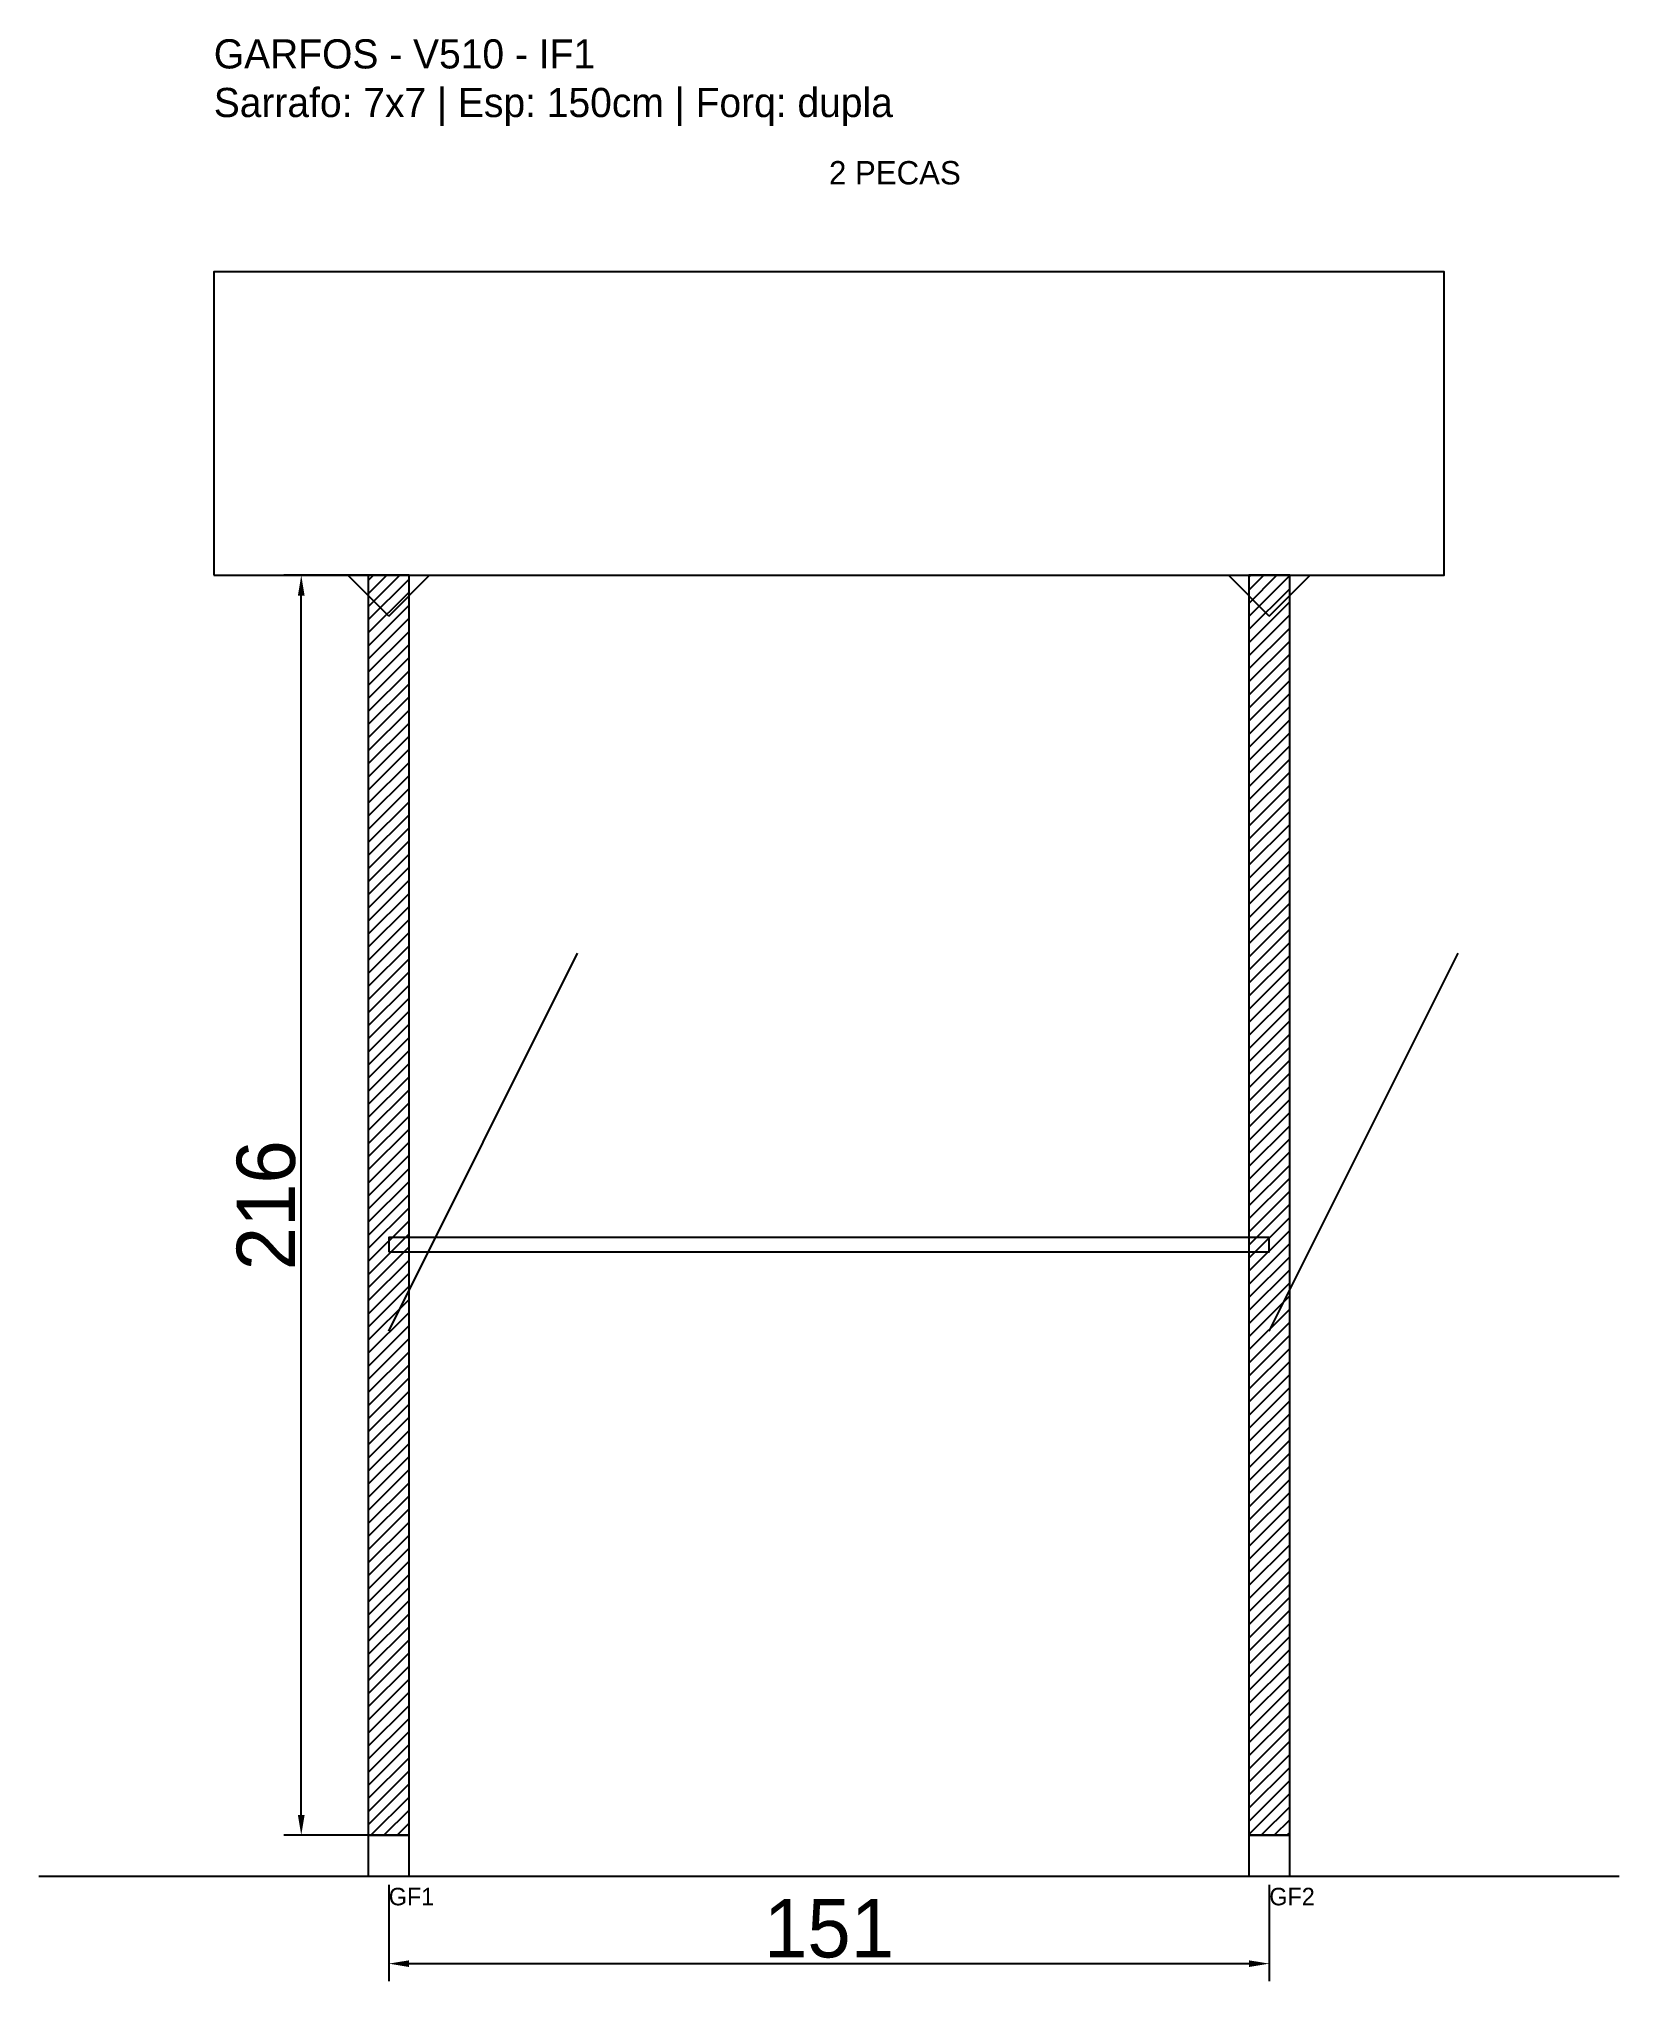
# Model space of a CAD drawing. Header units: metres. Extents: x -30 to 241, y -25 to 308.
import ezdxf

# ---------------------------------------------------------------- set-up
doc = ezdxf.new("R2010")
doc.units = ezdxf.units.M
for name, color, linetype in [('BARRA_ANCORAGEM', 1, 'Continuous'), ('COTA', 241, 'Continuous'), ('GARFOS OK', 3, 'Continuous'), ('NOME DA VIGA', 6, 'Continuous'), ('SARR_7x7', 40, 'Continuous'), ('TIRAS REESCORAMENTO', 252, 'Continuous'), ('VIGAS', 3, 'Continuous')]:
    doc.layers.add(name, color=color, linetype=linetype)
doc.dimstyles.new('EZ DXF', dxfattribs={"dimtxt": 10, "dimasz": 3.5, "dimexe": 3, "dimexo": 1.5, "dimgap": 1, "dimtad": 1, "dimdec": 1, "dimdsep": 46, "dimcen": 2.5, "dimazin": 3, "dimtfac": 1, "dimtmove": 0, "dimatfit": 3})

msp = doc.modelspace()

# ---------------------------------------------------------------- hatches: boundary and pattern name
at = {"layer": 'COTA'}
h = msp.add_hatch(dxfattribs=at)
h.set_pattern_fill('ANSI31', scale=0.5)
h.paths.add_polyline_path([(26.5, 0), (33.5, 0), (33.5, 216), (26.5, 216)])
h = msp.add_hatch(dxfattribs=at)
h.set_pattern_fill('ANSI31', scale=0.5)
h.paths.add_polyline_path([(177.5, 0), (184.5, 0), (184.5, 216), (177.5, 216)])

# ---------------------------------------------------------------- linework, layer by layer
at = {"layer": 'BARRA_ANCORAGEM'}
for p, q in [((30, 86.4), (62.4, 151.2)), ((181, 86.4), (213.4, 151.2))]:
    msp.add_line(p, q, dxfattribs=at)
at = {"layer": 'GARFOS OK'}
for p, q in [((30, 209), (23, 216)), ((23, 216), (37, 216)), ((30, 209), (37, 216)), ((181, 209), (174, 216)), ((174, 216), (188, 216)), ((181, 209), (188, 216))]:
    msp.add_line(p, q, dxfattribs=at)
at = {"layer": 'GARFOS OK', "linetype": 'CONTINUOUS'}
msp.add_line((-30, -7), (241, -7), dxfattribs=at)
at = {"layer": 'GARFOS OK'}
for points in [[(26.5, 0), (33.5, 0), (33.5, 216), (26.5, 216), (26.5, 0)], [(177.5, 0), (184.5, 0), (184.5, 216), (177.5, 216), (177.5, 0)]]:
    msp.add_lwpolyline(points, dxfattribs=at)
at = {"layer": 'SARR_7x7'}
for points in [[(26.5, -7), (33.5, -7), (33.5, 0), (26.5, 0), (26.5, -7)], [(177.5, -7), (184.5, -7), (184.5, 0), (177.5, 0), (177.5, -7)]]:
    msp.add_lwpolyline(points, dxfattribs=at)
at = {"layer": 'TIRAS REESCORAMENTO'}
msp.add_lwpolyline([(30, 100), (181, 100), (181, 102.5), (30, 102.5), (30, 100)], dxfattribs=at)
at = {"layer": 'VIGAS'}
msp.add_lwpolyline([(0, 216), (211, 216), (211, 268), (0, 268), (0, 216)], dxfattribs=at)

# ---------------------------------------------------------------- texts
at = {"layer": 'NOME DA VIGA'}
for s, height, p in [('2 PECAS', 4, (105.5, 283)), ('GF1', 3, (30, -12)), ('GF2', 3, (181, -12))]:
    msp.add_text(s, height=height, dxfattribs=at).set_placement(p)
at = {"layer": 'NOME DA VIGA', "insert": (0, 293), "char_height": 5, "attachment_point": 7}
msp.add_mtext('GARFOS - V510 - IF1\\PSarrafo: 7x7 | Esp: 150cm | Forq: dupla', dxfattribs=at)

# ---------------------------------------------------------------- dimensions: what is measured, and where the dimension line sits
at = {"layer": 'COTA'}
msp.add_linear_dim(base=(15, 0), p1=(30, 0), p2=(30, 216), angle=90, dimstyle='EZ DXF', dxfattribs=at).render()
msp.add_linear_dim(base=(30, -22), p1=(30, -7), p2=(181, -7), dimstyle='EZ DXF', dxfattribs=at).render()

doc.saveas('drawing.dxf')
